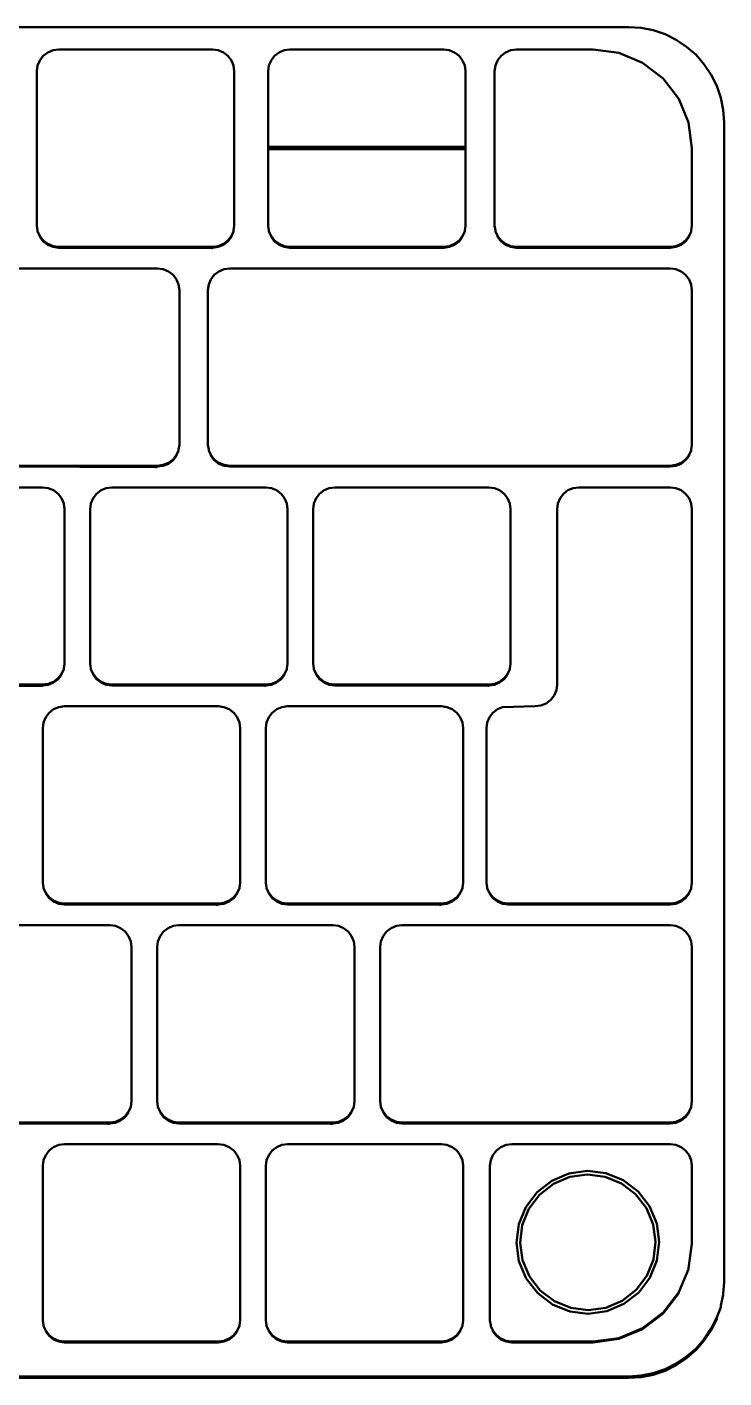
# Model space of a CAD drawing. Header units: millimetres. Extents: x 0 to 460473, y -68369 to 85219.
# Drawn here: x 228627.9 to 228687.6, y -33081 to -32965.4 of the extents above; entities that cross this region are included whole.
import ezdxf

# ---------------------------------------------------------------- set-up
doc = ezdxf.new("R2010")
doc.units = ezdxf.units.MM
doc.header["$LTSCALE"] = 50
doc.layers.add('fur', color=6, linetype='Continuous')

msp = doc.modelspace()

# ---------------------------------------------------------------- linework, layer by layer
at = {"layer": 'fur', "color": 40, "lineweight": 50, "true_color": 0xf8d731}
for p, q in [((228679.43591157, -32965.44589769), (228414.8865523, -32965.44589769)), ((228680.50300501, -32965.51575519), (228679.43591157, -32965.44589769)), ((228681.55184018, -32965.72413241), (228680.50300501, -32965.51575519)), ((228682.56447123, -32966.06746395), (228681.55184018, -32965.72413241)), ((228683.52357175, -32966.53987532), (228682.56447123, -32966.06746395)), ((228684.41273128, -32967.13328342), (228683.52357175, -32966.53987532)), ((228629.01852129, -32968.30279523), (228629.31476474, -32967.91718417)), ((228629.31476474, -32967.91718417), (228629.70083671, -32967.6212944)), ((228629.70083671, -32967.6212944), (228630.15042705, -32967.43529031)), ((228630.15042705, -32967.43529031), (228630.63289691, -32967.37184778)), ((228643.80465612, -32967.37184778), (228630.63289691, -32967.37184778)), ((228644.28712598, -32967.43529031), (228643.80465612, -32967.37184778)), ((228644.73671631, -32967.6212944), (228644.28712598, -32967.43529031)), ((228645.12278829, -32967.91718417), (228644.73671631, -32967.6212944)), ((228645.41903174, -32968.30279523), (228645.12278829, -32967.91718417)), ((228648.81852129, -32968.30279523), (228649.11476474, -32967.91718417)), ((228649.11476474, -32967.91718417), (228649.50083671, -32967.6212944)), ((228649.50083671, -32967.6212944), (228649.95042705, -32967.43529031)), ((228649.95042705, -32967.43529031), (228650.43289691, -32967.37184778)), ((228663.60465612, -32967.37184778), (228650.43289691, -32967.37184778)), ((228664.08712598, -32967.43529031), (228663.60465612, -32967.37184778)), ((228664.53671631, -32967.6212944), (228664.08712598, -32967.43529031)), ((228664.92278829, -32967.91718417), (228664.53671631, -32967.6212944)), ((228665.21903174, -32968.30279523), (228664.92278829, -32967.91718417)), ((228668.21852129, -32968.30279523), (228668.51476474, -32967.91718417)), ((228668.51476474, -32967.91718417), (228668.90083671, -32967.6212944)), ((228668.90083671, -32967.6212944), (228669.35042705, -32967.43529031)), ((228669.35042705, -32967.43529031), (228669.83289691, -32967.37184778)), ((228669.83289691, -32967.37184778), (228676.41877651, -32967.37184778)), ((228676.41877651, -32967.37184778), (228678.60579744, -32967.65943081)), ((228678.60579744, -32967.65943081), (228680.64377651, -32968.50258157)), ((228685.21673604, -32967.83753489), (228684.41273128, -32967.13328342)), ((228685.92182929, -32968.64057978), (228685.21673604, -32967.83753489)), ((228628.76877651, -32969.23374268), (228628.83229487, -32968.75184882)), ((228628.83229487, -32968.75184882), (228629.01852129, -32968.30279523)), ((228645.60525815, -32968.75184882), (228645.41903174, -32968.30279523)), ((228645.66877651, -32969.23374268), (228645.60525815, -32968.75184882)), ((228648.56877651, -32969.23374268), (228648.63229487, -32968.75184882)), ((228648.63229487, -32968.75184882), (228648.81852129, -32968.30279523)), ((228665.40525815, -32968.75184882), (228665.21903174, -32968.30279523)), ((228665.46877651, -32969.23374268), (228665.40525815, -32968.75184882)), ((228667.96877651, -32969.23374268), (228668.03229488, -32968.75184882)), ((228668.03229488, -32968.75184882), (228668.21852129, -32968.30279523)), ((228680.64377651, -32968.50258157), (228682.39382881, -32969.84384074)), ((228686.51594669, -32969.52867777), (228685.92182929, -32968.64057978)), ((228628.76877651, -32969.23374268), (228628.76877651, -32982.46793624)), ((228645.66877651, -32982.46793624), (228645.66877651, -32969.23374268)), ((228648.56877651, -32975.71187903), (228648.56877651, -32969.23374268)), ((228665.46877651, -32969.23374268), (228665.46877651, -32975.71187903)), ((228667.96877651, -32982.46793624), (228667.96877651, -32969.23374268)), ((228682.39382881, -32969.84384074), (228683.73669117, -32971.59180371)), ((228686.98892273, -32970.48663326), (228686.51594669, -32969.52867777)), ((228687.33266465, -32971.49805537), (228686.98892273, -32970.48663326)), ((228683.73669117, -32971.59180371), (228684.58084974, -32973.62734972)), ((228687.54129094, -32972.54563838), (228687.33266465, -32971.49805537)), ((228687.61123193, -32973.62121806), (228687.54129094, -32972.54563838)), ((228684.58084974, -32973.62734972), (228684.86877651, -32975.81175964)), ((228687.61123193, -33072.87057733), (228687.61123193, -32973.62121806)), ((228665.46877651, -32975.71187903), (228648.56877651, -32975.71187903)), ((228648.56877651, -32975.8242335), (228648.56877651, -32975.71187903)), ((228665.46877651, -32975.8242335), (228648.56877651, -32975.8242335)), ((228648.56877651, -32975.8242335), (228648.56877651, -32975.91164026)), ((228665.46877651, -32975.91164026), (228648.56877651, -32975.91164026)), ((228648.56877651, -32982.46793624), (228648.56877651, -32975.91164026)), ((228665.46877651, -32975.71187903), (228665.46877651, -32975.8242335)), ((228665.46877651, -32975.91164026), (228665.46877651, -32975.8242335)), ((228665.46877651, -32982.46793624), (228665.46877651, -32975.91164026)), ((228684.86877651, -32975.81175964), (228684.86877651, -32982.46793624)), ((228628.76877651, -32982.46793624), (228628.83229487, -32982.87167047)), ((228628.83229487, -32982.87167047), (228628.83229487, -32982.9498301)), ((228628.83229487, -32982.9498301), (228629.01852129, -32983.32072406)), ((228645.41903174, -32983.32072406), (228645.60525815, -32982.9498301)), ((228645.60525815, -32982.87167047), (228645.66877651, -32982.46793624)), ((228645.60525815, -32982.9498301), (228645.60525815, -32982.87167047)), ((228648.56877651, -32982.46793624), (228648.63229487, -32982.87167047)), ((228648.63229487, -32982.87167047), (228648.63229487, -32982.9498301)), ((228648.63229487, -32982.9498301), (228648.81852129, -32983.32072406)), ((228665.21903174, -32983.32072406), (228665.40525815, -32982.9498301)), ((228665.40525815, -32982.87167047), (228665.46877651, -32982.46793624)), ((228665.40525815, -32982.9498301), (228665.40525815, -32982.87167047)), ((228668.03229488, -32982.87167047), (228667.96877651, -32982.46793624)), ((228668.03229488, -32982.9498301), (228668.03229488, -32982.87167047)), ((228668.21852129, -32983.32072406), (228668.03229488, -32982.9498301)), ((228684.80525815, -32982.9498301), (228684.61903174, -32983.32072406)), ((228684.86877651, -32982.46793624), (228684.80525815, -32982.87167047)), ((228684.80525815, -32982.87167047), (228684.80525815, -32982.9498301)), ((228629.01852129, -32983.32072406), (228629.31476474, -32983.70633512)), ((228629.01852129, -32983.32072406), (228629.01852129, -32983.39888369)), ((228629.01852129, -32983.39888369), (228629.31476474, -32983.78449475)), ((228629.31476474, -32983.70633512), (228629.70083671, -32984.00222489)), ((228629.31476474, -32983.78449475), (228629.70083671, -32984.08038452)), ((228629.70083671, -32984.00222489), (228630.15042705, -32984.18822898)), ((228629.70083671, -32984.08038452), (228630.15042705, -32984.26638861)), ((228644.28712598, -32984.18822898), (228644.73671631, -32984.00222489)), ((228644.28712598, -32984.26638861), (228644.73671631, -32984.08038452)), ((228644.73671631, -32984.00222489), (228645.12278829, -32983.70633512)), ((228644.73671631, -32984.08038452), (228645.12278829, -32983.78449475)), ((228645.12278829, -32983.70633512), (228645.41903174, -32983.32072406)), ((228645.12278829, -32983.78449475), (228645.41903174, -32983.39888369)), ((228645.41903174, -32983.39888369), (228645.41903174, -32983.32072406)), ((228648.81852129, -32983.32072406), (228649.11476474, -32983.70633512)), ((228648.81852129, -32983.32072406), (228648.81852129, -32983.39888369)), ((228648.81852129, -32983.39888369), (228649.11476474, -32983.78449475)), ((228649.11476474, -32983.70633512), (228649.50083671, -32984.00222489)), ((228649.11476474, -32983.78449475), (228649.50083671, -32984.08038452)), ((228649.50083671, -32984.00222489), (228649.95042705, -32984.18822898)), ((228649.50083671, -32984.08038452), (228649.95042705, -32984.26638861)), ((228664.08712598, -32984.18822898), (228664.53671631, -32984.00222489)), ((228664.08712598, -32984.26638861), (228664.53671631, -32984.08038452)), ((228664.53671631, -32984.00222489), (228664.92278829, -32983.70633512)), ((228664.53671631, -32984.08038452), (228664.92278829, -32983.78449475)), ((228664.92278829, -32983.70633512), (228665.21903174, -32983.32072406)), ((228664.92278829, -32983.78449475), (228665.21903174, -32983.39888369)), ((228665.21903174, -32983.39888369), (228665.21903174, -32983.32072406)), ((228668.51476474, -32983.70633512), (228668.21852129, -32983.32072406)), ((228668.21852129, -32983.39888369), (228668.21852129, -32983.32072406)), ((228668.51476474, -32983.78449475), (228668.21852129, -32983.39888369)), ((228668.90083671, -32984.00222489), (228668.51476474, -32983.70633512)), ((228668.90083671, -32984.08038452), (228668.51476474, -32983.78449475)), ((228669.35042705, -32984.18822898), (228668.90083671, -32984.00222489)), ((228669.35042705, -32984.26638861), (228668.90083671, -32984.08038452)), ((228683.93671631, -32984.00222489), (228683.48712598, -32984.18822898)), ((228683.93671631, -32984.08038452), (228683.48712598, -32984.26638861)), ((228684.32278829, -32983.70633512), (228683.93671631, -32984.00222489)), ((228684.32278829, -32983.78449475), (228683.93671631, -32984.08038452)), ((228684.61903174, -32983.32072406), (228684.32278829, -32983.70633512)), ((228684.61903174, -32983.39888369), (228684.32278829, -32983.78449475)), ((228684.61903174, -32983.32072406), (228684.61903174, -32983.39888369)), ((228630.15042705, -32984.18822898), (228630.63289691, -32984.25167151)), ((228630.15042705, -32984.26638861), (228630.63289691, -32984.32983114)), ((228630.63289691, -32984.25167151), (228643.80465612, -32984.25167151)), ((228630.63289691, -32984.32983114), (228643.71794926, -32984.36402598)), ((228643.71794926, -32984.36402598), (228643.80465612, -32984.32983114)), ((228643.71794926, -32984.36402598), (228643.80294306, -32984.36402598)), ((228643.80465612, -32984.25167151), (228644.28712598, -32984.18822898)), ((228643.80465612, -32984.32983114), (228644.28712598, -32984.26638861)), ((228649.95042705, -32984.18822898), (228650.43289691, -32984.25167151)), ((228649.95042705, -32984.26638861), (228650.43289691, -32984.32983114)), ((228650.43289691, -32984.25167151), (228663.60465612, -32984.25167151)), ((228650.43289691, -32984.32983114), (228663.60465612, -32984.32983114)), ((228663.60465612, -32984.25167151), (228664.08712598, -32984.18822898)), ((228663.60465612, -32984.32983114), (228664.08712598, -32984.26638861)), ((228669.83289691, -32984.25167151), (228669.35042705, -32984.18822898)), ((228669.83289691, -32984.32983114), (228669.35042705, -32984.26638861)), ((228683.00465612, -32984.25167151), (228669.83289691, -32984.25167151)), ((228683.00465612, -32984.32983114), (228669.83289691, -32984.32983114)), ((228683.48712598, -32984.18822898), (228683.00465612, -32984.25167151)), ((228683.48712598, -32984.26638861), (228683.00465612, -32984.32983114)), ((228639.10465612, -32986.1052243), (228625.93289691, -32986.1052243)), ((228639.58712598, -32986.16866683), (228639.10465612, -32986.1052243)), ((228640.03671631, -32986.35467092), (228639.58712598, -32986.16866683)), ((228640.42278829, -32986.65056069), (228640.03671631, -32986.35467092)), ((228643.96140495, -32986.65056069), (228644.34747693, -32986.35467092)), ((228644.34747693, -32986.35467092), (228644.79706727, -32986.16866683)), ((228644.79706727, -32986.16866683), (228645.27953713, -32986.1052243)), ((228683.00465612, -32986.1052243), (228645.27953713, -32986.1052243)), ((228683.48712598, -32986.16866683), (228683.00465612, -32986.1052243)), ((228683.93671631, -32986.35467092), (228683.48712598, -32986.16866683)), ((228684.32278829, -32986.65056069), (228683.93671631, -32986.35467092)), ((228640.71903174, -32987.03617175), (228640.42278829, -32986.65056069)), ((228640.90525815, -32987.48522534), (228640.71903174, -32987.03617175)), ((228640.96877651, -32987.96711919), (228640.90525815, -32987.48522534)), ((228643.41541673, -32987.96711919), (228643.47893509, -32987.48522534)), ((228643.47893509, -32987.48522534), (228643.66516151, -32987.03617175)), ((228643.66516151, -32987.03617175), (228643.96140495, -32986.65056069)), ((228684.61903174, -32987.03617175), (228684.32278829, -32986.65056069)), ((228684.80525815, -32987.48522534), (228684.61903174, -32987.03617175)), ((228684.86877651, -32987.96711919), (228684.80525815, -32987.48522534)), ((228640.96877651, -33001.20131276), (228640.96877651, -32987.96711919)), ((228643.41541673, -33001.20131276), (228643.41541673, -32987.96711919)), ((228684.86877651, -33001.20131276), (228684.86877651, -32987.96711919)), ((228640.90525815, -33001.60504699), (228640.96877651, -33001.20131276)), ((228643.41541673, -33001.20131276), (228643.47893509, -33001.60504699)), ((228684.80525815, -33001.60504699), (228684.86877651, -33001.20131276)), ((228640.03671631, -33002.73560141), (228640.42278829, -33002.43971163)), ((228640.03671631, -33002.81376104), (228640.42278829, -33002.51787127)), ((228640.42278829, -33002.43971163), (228640.71903174, -33002.05410058)), ((228640.42278829, -33002.51787127), (228640.71903174, -33002.13226021)), ((228640.71903174, -33002.05410058), (228640.90525815, -33001.68320662)), ((228640.71903174, -33002.13226021), (228640.71903174, -33002.05410058)), ((228640.90525815, -33001.68320662), (228640.90525815, -33001.60504699)), ((228643.47893509, -33001.60504699), (228643.47893509, -33001.68320662)), ((228643.47893509, -33001.68320662), (228643.66516151, -33002.05410058)), ((228643.66516151, -33002.05410058), (228643.96140495, -33002.43971163)), ((228643.66516151, -33002.05410058), (228643.66516151, -33002.13226021)), ((228643.66516151, -33002.13226021), (228643.96140495, -33002.51787127)), ((228643.96140495, -33002.43971163), (228644.34747693, -33002.73560141)), ((228643.96140495, -33002.51787127), (228644.34747693, -33002.81376104)), ((228683.93671631, -33002.73560141), (228684.32278829, -33002.43971163)), ((228683.93671631, -33002.81376104), (228684.32278829, -33002.51787127)), ((228684.32278829, -33002.43971163), (228684.61903174, -33002.05410058)), ((228684.32278829, -33002.51787127), (228684.61903174, -33002.13226021)), ((228684.61903174, -33002.05410058), (228684.80525815, -33001.68320662)), ((228684.61903174, -33002.13226021), (228684.61903174, -33002.05410058)), ((228684.80525815, -33001.68320662), (228684.80525815, -33001.60504699)), ((228625.93289691, -33002.98504802), (228639.10465612, -33002.98504802)), ((228625.93289691, -33003.06320765), (228638.92307614, -33003.09740249)), ((228638.92307614, -33003.09740249), (228639.03244192, -33003.09740249)), ((228639.03244192, -33003.09740249), (228639.10465612, -33003.06320765)), ((228639.10465612, -33002.98504802), (228639.58712598, -33002.92160549)), ((228639.10465612, -33003.06320765), (228639.58712598, -33002.99976512)), ((228639.58712598, -33002.92160549), (228640.03671631, -33002.73560141)), ((228639.58712598, -33002.99976512), (228640.03671631, -33002.81376104)), ((228644.34747693, -33002.73560141), (228644.79706727, -33002.92160549)), ((228644.34747693, -33002.81376104), (228644.79706727, -33002.99976512)), ((228644.79706727, -33002.92160549), (228645.27953713, -33002.98504802)), ((228644.79706727, -33002.99976512), (228645.27953713, -33003.06320765)), ((228645.27953713, -33002.98504802), (228683.00465612, -33002.98504802)), ((228645.27953713, -33003.06320765), (228683.00465612, -33003.06320765)), ((228683.00465612, -33002.98504802), (228683.48712598, -33002.92160549)), ((228683.00465612, -33003.06320765), (228683.48712598, -33002.99976512)), ((228683.48712598, -33002.92160549), (228683.93671631, -33002.73560141)), ((228683.48712598, -33002.99976512), (228683.93671631, -33002.81376104)), ((228629.26199925, -33004.83860082), (228616.09024005, -33004.83860082)), ((228629.74446911, -33004.90204335), (228629.26199925, -33004.83860082)), ((228630.19405945, -33005.08804743), (228629.74446911, -33004.90204335)), ((228634.25817985, -33005.08804743), (228634.70777019, -33004.90204335)), ((228634.70777019, -33004.90204335), (228635.19024005, -33004.83860082)), ((228648.36199925, -33004.83860082), (228635.19024005, -33004.83860082)), ((228648.84446911, -33004.90204335), (228648.36199925, -33004.83860082)), ((228649.29405945, -33005.08804743), (228648.84446911, -33004.90204335)), ((228653.35817985, -33005.08804743), (228653.80777019, -33004.90204335)), ((228653.80777019, -33004.90204335), (228654.29024005, -33004.83860082)), ((228667.46199925, -33004.83860082), (228654.29024005, -33004.83860082)), ((228667.94446911, -33004.90204335), (228667.46199925, -33004.83860082)), ((228668.39405945, -33005.08804743), (228667.94446911, -33004.90204335)), ((228674.69878339, -33004.90204335), (228674.24919305, -33005.08804743)), ((228675.18125325, -33004.83860082), (228674.69878339, -33004.90204335)), ((228683.00465612, -33004.83860082), (228675.18125325, -33004.83860082)), ((228683.00465612, -33004.83860082), (228683.48712598, -33004.90204335)), ((228683.48712598, -33004.90204335), (228683.93671631, -33005.08804743)), ((228630.58013143, -33005.38393721), (228630.19405945, -33005.08804743)), ((228630.87637487, -33005.76954826), (228630.58013143, -33005.38393721)), ((228631.06260129, -33006.21860185), (228630.87637487, -33005.76954826)), ((228633.38963801, -33006.21860185), (228633.57586443, -33005.76954826)), ((228633.57586443, -33005.76954826), (228633.87210787, -33005.38393721)), ((228633.87210787, -33005.38393721), (228634.25817985, -33005.08804743)), ((228649.68013143, -33005.38393721), (228649.29405945, -33005.08804743)), ((228649.97637487, -33005.76954826), (228649.68013143, -33005.38393721)), ((228650.16260129, -33006.21860185), (228649.97637487, -33005.76954826)), ((228652.48963801, -33006.21860185), (228652.67586443, -33005.76954826)), ((228652.67586443, -33005.76954826), (228652.97210787, -33005.38393721)), ((228652.97210787, -33005.38393721), (228653.35817985, -33005.08804743)), ((228668.78013143, -33005.38393721), (228668.39405945, -33005.08804743)), ((228669.07637487, -33005.76954826), (228668.78013143, -33005.38393721)), ((228669.26260129, -33006.21860185), (228669.07637487, -33005.76954826)), ((228673.56687763, -33005.76954826), (228673.38065122, -33006.21860185)), ((228673.86312108, -33005.38393721), (228673.56687763, -33005.76954826)), ((228674.24919305, -33005.08804743), (228673.86312108, -33005.38393721)), ((228683.93671631, -33005.08804743), (228684.32278829, -33005.38393721)), ((228684.32278829, -33005.38393721), (228684.61903174, -33005.76954826)), ((228684.61903174, -33005.76954826), (228684.80525815, -33006.21860185)), ((228631.12611965, -33006.70049571), (228631.06260129, -33006.21860185)), ((228631.12611965, -33019.93468928), (228631.12611965, -33006.70049571)), ((228633.32611965, -33006.70049571), (228633.38963801, -33006.21860185)), ((228633.32611965, -33006.70049571), (228633.32611965, -33019.93468928)), ((228650.22611965, -33006.70049571), (228650.16260129, -33006.21860185)), ((228650.22611965, -33006.70049571), (228650.22611965, -33019.93468928)), ((228652.42611965, -33006.70049571), (228652.48963801, -33006.21860185)), ((228652.42611965, -33019.93468928), (228652.42611965, -33006.70049571)), ((228669.32611965, -33006.70049571), (228669.26260129, -33006.21860185)), ((228669.32611965, -33019.93468928), (228669.32611965, -33006.70049571)), ((228673.38065122, -33006.21860185), (228673.31713285, -33006.70049571)), ((228673.31713285, -33021.71008244), (228673.31713285, -33006.70049571)), ((228684.80525815, -33006.21860185), (228684.86877651, -33006.70049571)), ((228684.86877651, -33006.70049571), (228684.86877651, -33038.66806579)), ((228631.06260129, -33020.3384235), (228631.12611965, -33019.93468928)), ((228633.32611965, -33019.93468928), (228633.38963801, -33020.3384235)), ((228650.16260129, -33020.3384235), (228650.22611965, -33019.93468928)), ((228652.42611965, -33019.93468928), (228652.48963801, -33020.3384235)), ((228669.26260129, -33020.3384235), (228669.32611965, -33019.93468928)), ((228630.58013143, -33021.17308815), (228630.87637487, -33020.78747709)), ((228630.58013143, -33021.25124778), (228630.87637487, -33020.86563672)), ((228630.87637487, -33020.78747709), (228631.06260129, -33020.41658314)), ((228630.87637487, -33020.86563672), (228630.87637487, -33020.78747709)), ((228631.06260129, -33020.41658314), (228631.06260129, -33020.3384235)), ((228633.38963801, -33020.3384235), (228633.38963801, -33020.41658314)), ((228633.38963801, -33020.41658314), (228633.57586443, -33020.78747709)), ((228633.57586443, -33020.78747709), (228633.87210787, -33021.17308815)), ((228633.57586443, -33020.78747709), (228633.57586443, -33020.86563672)), ((228633.57586443, -33020.86563672), (228633.87210787, -33021.25124778)), ((228649.68013143, -33021.17308815), (228649.97637487, -33020.78747709)), ((228649.68013143, -33021.25124778), (228649.97637487, -33020.86563672)), ((228649.97637487, -33020.78747709), (228650.16260129, -33020.41658314)), ((228649.97637487, -33020.86563672), (228649.97637487, -33020.78747709)), ((228650.16260129, -33020.41658314), (228650.16260129, -33020.3384235)), ((228652.48963801, -33020.3384235), (228652.48963801, -33020.41658314)), ((228652.48963801, -33020.41658314), (228652.67586443, -33020.78747709)), ((228652.67586443, -33020.78747709), (228652.97210787, -33021.17308815)), ((228652.67586443, -33020.78747709), (228652.67586443, -33020.86563672)), ((228652.67586443, -33020.86563672), (228652.97210787, -33021.25124778)), ((228668.78013143, -33021.17308815), (228669.07637487, -33020.78747709)), ((228668.78013143, -33021.25124778), (228669.07637487, -33020.86563672)), ((228669.07637487, -33020.78747709), (228669.26260129, -33020.41658314)), ((228669.07637487, -33020.86563672), (228669.07637487, -33020.78747709)), ((228669.26260129, -33020.41658314), (228669.26260129, -33020.3384235)), ((228616.09024005, -33021.71842454), (228629.26199925, -33021.71842454)), ((228616.09024005, -33021.79658417), (228629.1871483, -33021.83077901)), ((228629.1871483, -33021.83077901), (228629.26199925, -33021.79658417)), ((228629.1871483, -33021.83077901), (228629.25755407, -33021.83077901)), ((228629.26199925, -33021.71842454), (228629.74446911, -33021.65498201)), ((228629.26199925, -33021.79658417), (228629.74446911, -33021.73314164)), ((228629.74446911, -33021.65498201), (228630.19405945, -33021.46897792)), ((228629.74446911, -33021.73314164), (228630.19405945, -33021.54713755)), ((228630.19405945, -33021.46897792), (228630.58013143, -33021.17308815)), ((228630.19405945, -33021.54713755), (228630.58013143, -33021.25124778)), ((228633.87210787, -33021.17308815), (228634.25817985, -33021.46897792)), ((228633.87210787, -33021.25124778), (228634.25817985, -33021.54713755)), ((228634.25817985, -33021.46897792), (228634.70777019, -33021.65498201)), ((228634.25817985, -33021.54713755), (228634.70777019, -33021.73314164)), ((228634.70777019, -33021.65498201), (228635.19024005, -33021.71842454)), ((228634.70777019, -33021.73314164), (228635.19024005, -33021.79658417)), ((228635.19024005, -33021.71842454), (228648.36199925, -33021.71842454)), ((228635.19024005, -33021.79658417), (228648.2871483, -33021.83077901)), ((228648.2871483, -33021.83077901), (228648.32295331, -33021.83077901)), ((228648.32295331, -33021.83077901), (228648.36199925, -33021.79658417)), ((228648.36199925, -33021.71842454), (228648.84446911, -33021.65498201)), ((228648.36199925, -33021.79658417), (228648.84446911, -33021.73314164)), ((228648.84446911, -33021.65498201), (228649.29405945, -33021.46897792)), ((228648.84446911, -33021.73314164), (228649.29405945, -33021.54713755)), ((228649.29405945, -33021.46897792), (228649.68013143, -33021.17308815)), ((228649.29405945, -33021.54713755), (228649.68013143, -33021.25124778)), ((228652.97210787, -33021.17308815), (228653.35817985, -33021.46897792)), ((228652.97210787, -33021.25124778), (228653.35817985, -33021.54713755)), ((228653.35817985, -33021.46897792), (228653.80777019, -33021.65498201)), ((228653.35817985, -33021.54713755), (228653.80777019, -33021.73314164)), ((228653.80777019, -33021.65498201), (228654.29024005, -33021.71842454)), ((228653.80777019, -33021.73314164), (228654.29024005, -33021.79658417)), ((228654.29024005, -33021.71842454), (228667.46199925, -33021.71842454)), ((228654.29024005, -33021.79658417), (228667.3871483, -33021.83077901)), ((228667.3871483, -33021.83077901), (228667.46199925, -33021.79658417)), ((228667.3871483, -33021.83077901), (228667.46062763, -33021.83077901)), ((228667.46199925, -33021.71842454), (228667.94446911, -33021.65498201)), ((228667.46199925, -33021.79658417), (228667.94446911, -33021.73314164)), ((228667.94446911, -33021.65498201), (228668.39405945, -33021.46897792)), ((228667.94446911, -33021.73314164), (228668.39405945, -33021.54713755)), ((228668.39405945, -33021.46897792), (228668.78013143, -33021.17308815)), ((228668.39405945, -33021.54713755), (228668.78013143, -33021.25124778)), ((228673.06738808, -33022.64102989), (228673.25361449, -33022.1919763)), ((228673.25361449, -33022.1919763), (228673.31713285, -33021.71008244)), ((228671.93548232, -33023.5085348), (228672.38507265, -33023.32253072)), ((228672.38507265, -33023.32253072), (228672.77114463, -33023.02664095)), ((228672.77114463, -33023.02664095), (228673.06738808, -33022.64102989)), ((228629.33229487, -33024.95197837), (228629.51852129, -33024.50292478)), ((228629.51852129, -33024.50292478), (228629.81476474, -33024.11731372)), ((228629.81476474, -33024.11731372), (228630.20083671, -33023.82142395)), ((228630.20083671, -33023.82142395), (228630.65042705, -33023.63541986)), ((228630.65042705, -33023.63541986), (228631.13289691, -33023.57197733)), ((228644.30465612, -33023.57197733), (228631.13289691, -33023.57197733)), ((228644.78712598, -33023.63541986), (228644.30465612, -33023.57197733)), ((228645.23671631, -33023.82142395), (228644.78712598, -33023.63541986)), ((228645.62278829, -33024.11731372), (228645.23671631, -33023.82142395)), ((228645.91903174, -33024.50292478), (228645.62278829, -33024.11731372)), ((228646.10525815, -33024.95197837), (228645.91903174, -33024.50292478)), ((228648.43229487, -33024.95197837), (228648.61852129, -33024.50292478)), ((228648.61852129, -33024.50292478), (228648.91476474, -33024.11731372)), ((228648.91476474, -33024.11731372), (228649.30083671, -33023.82142395)), ((228649.30083671, -33023.82142395), (228649.75042705, -33023.63541986)), ((228649.75042705, -33023.63541986), (228650.23289691, -33023.57197733)), ((228663.40465612, -33023.57197733), (228650.23289691, -33023.57197733)), ((228663.88712598, -33023.63541986), (228663.40465612, -33023.57197733)), ((228664.33671631, -33023.82142395), (228663.88712598, -33023.63541986)), ((228664.72278829, -33024.11731372), (228664.33671631, -33023.82142395)), ((228665.01903174, -33024.50292478), (228664.72278829, -33024.11731372)), ((228665.20525815, -33024.95197837), (228665.01903174, -33024.50292478)), ((228667.33229487, -33024.95197837), (228667.51852129, -33024.50292478)), ((228667.51852129, -33024.50292478), (228667.81476474, -33024.11731372)), ((228667.81476474, -33024.11731372), (228668.20083671, -33023.82142395)), ((228668.20083671, -33023.82142395), (228668.65042705, -33023.63541986)), ((228668.65042705, -33023.63541986), (228671.45301246, -33023.57197733)), ((228671.45301246, -33023.57197733), (228671.93548232, -33023.5085348)), ((228629.26877651, -33025.43387223), (228629.33229487, -33024.95197837)), ((228629.26877651, -33025.43387223), (228629.26877651, -33038.66806579)), ((228646.16877651, -33025.43387223), (228646.10525815, -33024.95197837)), ((228646.16877651, -33025.43387223), (228646.16877651, -33038.66806579)), ((228648.36877651, -33025.43387223), (228648.43229487, -33024.95197837)), ((228648.36877651, -33038.66806579), (228648.36877651, -33025.43387223)), ((228665.26877651, -33025.43387223), (228665.20525815, -33024.95197837)), ((228665.26877651, -33038.66806579), (228665.26877651, -33025.43387223)), ((228667.26877651, -33025.43387223), (228667.33229487, -33024.95197837)), ((228667.26877651, -33025.43387223), (228667.26877651, -33038.66806579)), ((228629.26877651, -33038.66806579), (228629.33229487, -33039.07180002)), ((228629.33229487, -33039.07180002), (228629.33229487, -33039.14995965)), ((228629.33229487, -33039.14995965), (228629.51852129, -33039.52085361)), ((228629.51852129, -33039.52085361), (228629.81476474, -33039.90646467)), ((228629.51852129, -33039.52085361), (228629.51852129, -33039.59901324)), ((228629.51852129, -33039.59901324), (228629.81476474, -33039.9846243)), ((228645.62278829, -33039.90646467), (228645.91903174, -33039.52085361)), ((228645.62278829, -33039.9846243), (228645.91903174, -33039.59901324)), ((228645.91903174, -33039.52085361), (228646.10525815, -33039.14995965)), ((228645.91903174, -33039.59901324), (228645.91903174, -33039.52085361)), ((228646.10525815, -33039.07180002), (228646.16877651, -33038.66806579)), ((228646.10525815, -33039.14995965), (228646.10525815, -33039.07180002)), ((228648.36877651, -33038.66806579), (228648.43229487, -33039.07180002)), ((228648.43229487, -33039.07180002), (228648.43229487, -33039.14995965)), ((228648.43229487, -33039.14995965), (228648.61852129, -33039.52085361)), ((228648.61852129, -33039.52085361), (228648.91476474, -33039.90646467)), ((228648.61852129, -33039.52085361), (228648.61852129, -33039.59901324)), ((228648.61852129, -33039.59901324), (228648.91476474, -33039.9846243)), ((228664.72278829, -33039.90646467), (228665.01903174, -33039.52085361)), ((228664.72278829, -33039.9846243), (228665.01903174, -33039.59901324)), ((228665.01903174, -33039.52085361), (228665.20525815, -33039.14995965)), ((228665.01903174, -33039.59901324), (228665.01903174, -33039.52085361)), ((228665.20525815, -33039.07180002), (228665.26877651, -33038.66806579)), ((228665.20525815, -33039.14995965), (228665.20525815, -33039.07180002)), ((228667.26877651, -33038.66806579), (228667.33229487, -33039.07180002)), ((228667.33229487, -33039.07180002), (228667.33229487, -33039.14995965)), ((228667.33229487, -33039.14995965), (228667.51852129, -33039.52085361)), ((228667.51852129, -33039.52085361), (228667.81476474, -33039.90646467)), ((228667.51852129, -33039.52085361), (228667.51852129, -33039.59901324)), ((228667.51852129, -33039.59901324), (228667.81476474, -33039.9846243)), ((228684.32278829, -33039.90646467), (228684.61903174, -33039.52085361)), ((228684.32278829, -33039.9846243), (228684.61903174, -33039.59901324)), ((228684.61903174, -33039.52085361), (228684.80525815, -33039.14995965)), ((228684.61903174, -33039.59901324), (228684.61903174, -33039.52085361)), ((228684.80525815, -33039.07180002), (228684.86877651, -33038.66806579)), ((228684.80525815, -33039.14995965), (228684.80525815, -33039.07180002)), ((228629.81476474, -33039.90646467), (228630.20083671, -33040.20235444)), ((228629.81476474, -33039.9846243), (228630.20083671, -33040.28051407)), ((228630.20083671, -33040.20235444), (228630.65042705, -33040.38835853)), ((228630.20083671, -33040.28051407), (228630.65042705, -33040.46651816)), ((228630.65042705, -33040.38835853), (228631.13289691, -33040.45180106)), ((228630.65042705, -33040.46651816), (228631.13289691, -33040.52996069)), ((228631.13289691, -33040.45180106), (228644.30465612, -33040.45180106)), ((228631.13289691, -33040.52996069), (228644.13308722, -33040.56415553)), ((228644.13308722, -33040.56415553), (228644.242453, -33040.56415553)), ((228644.242453, -33040.56415553), (228644.30465612, -33040.52996069)), ((228644.30465612, -33040.45180106), (228644.78712598, -33040.38835853)), ((228644.30465612, -33040.52996069), (228644.78712598, -33040.46651816)), ((228644.78712598, -33040.38835853), (228645.23671631, -33040.20235444)), ((228644.78712598, -33040.46651816), (228645.23671631, -33040.28051407)), ((228645.23671631, -33040.20235444), (228645.62278829, -33039.90646467)), ((228645.23671631, -33040.28051407), (228645.62278829, -33039.9846243)), ((228648.91476474, -33039.90646467), (228649.30083671, -33040.20235444)), ((228648.91476474, -33039.9846243), (228649.30083671, -33040.28051407)), ((228649.30083671, -33040.20235444), (228649.75042705, -33040.38835853)), ((228649.30083671, -33040.28051407), (228649.75042705, -33040.46651816)), ((228649.75042705, -33040.38835853), (228650.23289691, -33040.45180106)), ((228649.75042705, -33040.46651816), (228650.23289691, -33040.52996069)), ((228650.23289691, -33040.45180106), (228663.40465612, -33040.45180106)), ((228650.23289691, -33040.52996069), (228663.23308722, -33040.56415553)), ((228663.23308722, -33040.56415553), (228663.342453, -33040.56415553)), ((228663.342453, -33040.56415553), (228663.40465612, -33040.52996069)), ((228663.40465612, -33040.45180106), (228663.88712598, -33040.38835853)), ((228663.40465612, -33040.52996069), (228663.88712598, -33040.46651816)), ((228663.88712598, -33040.38835853), (228664.33671631, -33040.20235444)), ((228663.88712598, -33040.46651816), (228664.33671631, -33040.28051407)), ((228664.33671631, -33040.20235444), (228664.72278829, -33039.90646467)), ((228664.33671631, -33040.28051407), (228664.72278829, -33039.9846243)), ((228667.81476474, -33039.90646467), (228668.20083671, -33040.20235444)), ((228667.81476474, -33039.9846243), (228668.20083671, -33040.28051407)), ((228668.20083671, -33040.20235444), (228668.65042705, -33040.38835853)), ((228668.20083671, -33040.28051407), (228668.65042705, -33040.46651816)), ((228668.65042705, -33040.38835853), (228669.13289691, -33040.45180106)), ((228668.65042705, -33040.46651816), (228669.13289691, -33040.52996069)), ((228669.13289691, -33040.45180106), (228683.00465612, -33040.45180106)), ((228669.13289691, -33040.52996069), (228683.00465612, -33040.52996069)), ((228683.00465612, -33040.45180106), (228683.48712598, -33040.38835853)), ((228683.00465612, -33040.52996069), (228683.48712598, -33040.46651816)), ((228683.48712598, -33040.38835853), (228683.93671631, -33040.20235444)), ((228683.48712598, -33040.46651816), (228683.93671631, -33040.28051407)), ((228683.93671631, -33040.20235444), (228684.32278829, -33039.90646467)), ((228683.93671631, -33040.28051407), (228684.32278829, -33039.9846243)), ((228635.00465612, -33042.30535385), (228621.83289691, -33042.30535385)), ((228635.48712598, -33042.36879638), (228635.00465612, -33042.30535385)), ((228635.93671631, -33042.55480047), (228635.48712598, -33042.36879638)), ((228636.32278829, -33042.85069024), (228635.93671631, -33042.55480047)), ((228636.61903174, -33043.2363013), (228636.32278829, -33042.85069024)), ((228639.31852129, -33043.2363013), (228639.61476474, -33042.85069024)), ((228639.61476474, -33042.85069024), (228640.00083671, -33042.55480047)), ((228640.00083671, -33042.55480047), (228640.45042705, -33042.36879638)), ((228640.45042705, -33042.36879638), (228640.93289691, -33042.30535385)), ((228654.10465612, -33042.30535385), (228640.93289691, -33042.30535385)), ((228654.58712598, -33042.36879638), (228654.10465612, -33042.30535385)), ((228655.03671631, -33042.55480047), (228654.58712598, -33042.36879638)), ((228655.42278829, -33042.85069024), (228655.03671631, -33042.55480047)), ((228655.71903174, -33043.2363013), (228655.42278829, -33042.85069024)), ((228658.41852129, -33043.2363013), (228658.71476474, -33042.85069024)), ((228658.71476474, -33042.85069024), (228659.10083671, -33042.55480047)), ((228659.10083671, -33042.55480047), (228659.55042705, -33042.36879638)), ((228659.55042705, -33042.36879638), (228660.03289691, -33042.30535385)), ((228683.00465612, -33042.30535385), (228660.03289691, -33042.30535385)), ((228683.48712598, -33042.36879638), (228683.00465612, -33042.30535385)), ((228683.93671631, -33042.55480047), (228683.48712598, -33042.36879638)), ((228684.32278829, -33042.85069024), (228683.93671631, -33042.55480047)), ((228684.61903174, -33043.2363013), (228684.32278829, -33042.85069024)), ((228636.80525815, -33043.68535489), (228636.61903174, -33043.2363013)), ((228636.86877651, -33044.16724874), (228636.80525815, -33043.68535489)), ((228636.86877651, -33057.40144231), (228636.86877651, -33044.16724874)), ((228639.06877651, -33044.16724874), (228639.13229487, -33043.68535489)), ((228639.06877651, -33057.40144231), (228639.06877651, -33044.16724874)), ((228639.13229487, -33043.68535489), (228639.31852129, -33043.2363013)), ((228655.90525815, -33043.68535489), (228655.71903174, -33043.2363013)), ((228655.96877651, -33044.16724874), (228655.90525815, -33043.68535489)), ((228655.96877651, -33057.40144231), (228655.96877651, -33044.16724874)), ((228658.16877651, -33044.16724874), (228658.23229487, -33043.68535489)), ((228658.16877651, -33057.40144231), (228658.16877651, -33044.16724874)), ((228658.23229487, -33043.68535489), (228658.41852129, -33043.2363013)), ((228684.80525815, -33043.68535489), (228684.61903174, -33043.2363013)), ((228684.86877651, -33044.16724874), (228684.80525815, -33043.68535489)), ((228684.86877651, -33057.40144231), (228684.86877651, -33044.16724874)), ((228636.61903174, -33058.25423013), (228636.80525815, -33057.88333617)), ((228636.80525815, -33057.80517654), (228636.86877651, -33057.40144231)), ((228636.80525815, -33057.88333617), (228636.80525815, -33057.80517654)), ((228639.06877651, -33057.40144231), (228639.13229487, -33057.80517654)), ((228639.13229487, -33057.80517654), (228639.13229487, -33057.88333617)), ((228639.13229487, -33057.88333617), (228639.31852129, -33058.25423013)), ((228655.71903174, -33058.25423013), (228655.90525815, -33057.88333617)), ((228655.90525815, -33057.80517654), (228655.96877651, -33057.40144231)), ((228655.90525815, -33057.88333617), (228655.90525815, -33057.80517654)), ((228658.16877651, -33057.40144231), (228658.23229487, -33057.80517654)), ((228658.23229487, -33057.80517654), (228658.23229487, -33057.88333617)), ((228658.23229487, -33057.88333617), (228658.41852129, -33058.25423013)), ((228684.61903174, -33058.25423013), (228684.80525815, -33057.88333617)), ((228684.80525815, -33057.80517654), (228684.86877651, -33057.40144231)), ((228684.80525815, -33057.88333617), (228684.80525815, -33057.80517654)), ((228621.83289691, -33059.18517757), (228635.00465612, -33059.18517757)), ((228621.83289691, -33059.2633372), (228634.82386309, -33059.29753204)), ((228634.93322886, -33059.29753204), (228635.00465612, -33059.2633372)), ((228635.00465612, -33059.18517757), (228635.48712598, -33059.12173504)), ((228635.00465612, -33059.2633372), (228635.48712598, -33059.19989467)), ((228635.48712598, -33059.12173504), (228635.93671631, -33058.93573096)), ((228635.48712598, -33059.19989467), (228635.93671631, -33059.01389059)), ((228635.93671631, -33058.93573096), (228636.32278829, -33058.63984118)), ((228635.93671631, -33059.01389059), (228636.32278829, -33058.71800082)), ((228636.32278829, -33058.63984118), (228636.61903174, -33058.25423013)), ((228636.32278829, -33058.71800082), (228636.61903174, -33058.33238976)), ((228636.61903174, -33058.33238976), (228636.61903174, -33058.25423013)), ((228639.31852129, -33058.25423013), (228639.61476474, -33058.63984118)), ((228639.31852129, -33058.25423013), (228639.31852129, -33058.33238976)), ((228639.31852129, -33058.33238976), (228639.61476474, -33058.71800082)), ((228639.61476474, -33058.63984118), (228640.00083671, -33058.93573096)), ((228639.61476474, -33058.71800082), (228640.00083671, -33059.01389059)), ((228640.00083671, -33058.93573096), (228640.45042705, -33059.12173504)), ((228640.00083671, -33059.01389059), (228640.45042705, -33059.19989467)), ((228640.45042705, -33059.12173504), (228640.93289691, -33059.18517757)), ((228640.45042705, -33059.19989467), (228640.93289691, -33059.2633372)), ((228640.93289691, -33059.18517757), (228654.10465612, -33059.18517757)), ((228640.93289691, -33059.2633372), (228653.92386309, -33059.29753204)), ((228654.03322886, -33059.29753204), (228654.10465612, -33059.2633372)), ((228654.10465612, -33059.18517757), (228654.58712598, -33059.12173504)), ((228654.10465612, -33059.2633372), (228654.58712598, -33059.19989467)), ((228654.58712598, -33059.12173504), (228655.03671631, -33058.93573096)), ((228654.58712598, -33059.19989467), (228655.03671631, -33059.01389059)), ((228655.03671631, -33058.93573096), (228655.42278829, -33058.63984118)), ((228655.03671631, -33059.01389059), (228655.42278829, -33058.71800082)), ((228655.42278829, -33058.63984118), (228655.71903174, -33058.25423013)), ((228655.42278829, -33058.71800082), (228655.71903174, -33058.33238976)), ((228655.71903174, -33058.33238976), (228655.71903174, -33058.25423013)), ((228658.41852129, -33058.25423013), (228658.71476474, -33058.63984118)), ((228658.41852129, -33058.25423013), (228658.41852129, -33058.33238976)), ((228658.41852129, -33058.33238976), (228658.71476474, -33058.71800082)), ((228658.71476474, -33058.63984118), (228659.10083671, -33058.93573096)), ((228658.71476474, -33058.71800082), (228659.10083671, -33059.01389059)), ((228659.10083671, -33058.93573096), (228659.55042705, -33059.12173504)), ((228659.10083671, -33059.01389059), (228659.55042705, -33059.19989467)), ((228659.55042705, -33059.12173504), (228660.03289691, -33059.18517757)), ((228659.55042705, -33059.19989467), (228660.03289691, -33059.2633372)), ((228660.03289691, -33059.18517757), (228683.00465612, -33059.18517757)), ((228660.03289691, -33059.2633372), (228683.00465612, -33059.2633372)), ((228683.00465612, -33059.18517757), (228683.48712598, -33059.12173504)), ((228683.00465612, -33059.2633372), (228683.48712598, -33059.19989467)), ((228683.48712598, -33059.12173504), (228683.93671631, -33058.93573096)), ((228683.48712598, -33059.19989467), (228683.93671631, -33059.01389059)), ((228683.93671631, -33058.93573096), (228684.32278829, -33058.63984118)), ((228683.93671631, -33059.01389059), (228684.32278829, -33058.71800082)), ((228684.32278829, -33058.63984118), (228684.61903174, -33058.25423013)), ((228684.32278829, -33058.71800082), (228684.61903174, -33058.33238976)), ((228684.61903174, -33058.33238976), (228684.61903174, -33058.25423013)), ((228634.82386309, -33059.29753204), (228634.93322886, -33059.29753204)), ((228653.92386309, -33059.29753204), (228654.03322886, -33059.29753204)), ((228629.51852129, -33061.96967781), (228629.81476474, -33061.58406676)), ((228629.81476474, -33061.58406676), (228630.20083671, -33061.28817698)), ((228630.20083671, -33061.28817698), (228630.65042705, -33061.1021729)), ((228630.65042705, -33061.1021729), (228631.13289691, -33061.03873037)), ((228644.30465612, -33061.03873037), (228631.13289691, -33061.03873037)), ((228644.78712598, -33061.1021729), (228644.30465612, -33061.03873037)), ((228645.23671631, -33061.28817698), (228644.78712598, -33061.1021729)), ((228645.62278829, -33061.58406676), (228645.23671631, -33061.28817698)), ((228645.91903174, -33061.96967781), (228645.62278829, -33061.58406676)), ((228648.61852129, -33061.96967781), (228648.91476474, -33061.58406676)), ((228648.91476474, -33061.58406676), (228649.30083671, -33061.28817698)), ((228649.30083671, -33061.28817698), (228649.75042705, -33061.1021729)), ((228649.75042705, -33061.1021729), (228650.23289691, -33061.03873037)), ((228663.40465612, -33061.03873037), (228650.23289691, -33061.03873037)), ((228663.88712598, -33061.1021729), (228663.40465612, -33061.03873037)), ((228664.33671631, -33061.28817698), (228663.88712598, -33061.1021729)), ((228664.72278829, -33061.58406676), (228664.33671631, -33061.28817698)), ((228665.01903174, -33061.96967781), (228664.72278829, -33061.58406676)), ((228667.81852129, -33061.96967781), (228668.11476474, -33061.58406676)), ((228668.11476474, -33061.58406676), (228668.50083671, -33061.28817698)), ((228668.50083671, -33061.28817698), (228668.95042705, -33061.1021729)), ((228668.95042705, -33061.1021729), (228669.43289691, -33061.03873037)), ((228669.43289691, -33061.03873037), (228683.00465612, -33061.03873037)), ((228683.48712598, -33061.1021729), (228683.00465612, -33061.03873037)), ((228683.93671631, -33061.28817698), (228683.48712598, -33061.1021729)), ((228684.32278829, -33061.58406676), (228683.93671631, -33061.28817698)), ((228684.61903174, -33061.96967781), (228684.32278829, -33061.58406676)), ((228629.26877651, -33062.90062526), (228629.33229487, -33062.4187314)), ((228629.33229487, -33062.4187314), (228629.51852129, -33061.96967781)), ((228646.10525815, -33062.4187314), (228645.91903174, -33061.96967781)), ((228646.16877651, -33062.90062526), (228646.10525815, -33062.4187314)), ((228648.36877651, -33062.90062526), (228648.43229487, -33062.4187314)), ((228648.43229487, -33062.4187314), (228648.61852129, -33061.96967781)), ((228665.20525815, -33062.4187314), (228665.01903174, -33061.96967781)), ((228665.26877651, -33062.90062526), (228665.20525815, -33062.4187314)), ((228667.56877651, -33062.90062526), (228667.63229487, -33062.4187314)), ((228667.63229487, -33062.4187314), (228667.81852129, -33061.96967781)), ((228684.80525815, -33062.4187314), (228684.61903174, -33061.96967781)), ((228684.86877651, -33062.90062526), (228684.80525815, -33062.4187314)), ((228629.26877651, -33076.13481883), (228629.26877651, -33062.90062526)), ((228646.16877651, -33076.13481883), (228646.16877651, -33062.90062526)), ((228648.36877651, -33062.90062526), (228648.36877651, -33076.13481883)), ((228665.26877651, -33062.90062526), (228665.26877651, -33076.13481883)), ((228667.56877651, -33076.13481883), (228667.56877651, -33062.90062526)), ((228674.33306362, -33063.54736877), (228672.86136407, -33064.1668638)), ((228674.41564505, -33063.8477917), (228673.01897973, -33064.43570194)), ((228675.91514498, -33063.32943164), (228674.33306362, -33063.54736877)), ((228675.9170644, -33063.64096603), (228674.41564505, -33063.8477917)), ((228677.49979192, -33063.52790447), (228675.91514498, -33063.32943164)), ((228677.42091853, -33063.82931978), (228675.9170644, -33063.64096603)), ((228678.82472227, -33064.40001693), (228677.42091853, -33063.82931978)), ((228678.97901338, -33064.12926167), (228677.49979192, -33063.52790447)), ((228684.86877651, -33062.90062526), (228684.86877651, -33069.55680186)), ((228672.86136407, -33064.1668638), (228671.60034024, -33065.14569918)), ((228673.01897973, -33064.43570194), (228671.82224887, -33065.36463164)), ((228680.03280871, -33065.31416543), (228678.82472227, -33064.40001693)), ((228680.25200286, -33065.09252173), (228678.97901338, -33064.12926167)), ((228671.60034024, -33065.14569918), (228670.6359288, -33066.41716889)), ((228671.82224887, -33065.36463164), (228670.9070077, -33066.57127579)), ((228680.96284876, -33066.50946756), (228680.03280871, -33065.31416543)), ((228681.23200823, -33066.35204008), (228680.25200286, -33065.09252173)), ((228670.6359288, -33066.41716889), (228670.03385281, -33067.89462436)), ((228670.9070077, -33066.57127579), (228670.3356284, -33067.97340358)), ((228681.55146172, -33067.90446546), (228680.96284876, -33066.50946756)), ((228681.85224374, -33067.82198261), (228681.23200823, -33066.35204008)), ((228670.03385281, -33067.89462436), (228669.83514275, -33069.47737945)), ((228670.3356284, -33067.97340358), (228670.14704951, -33069.47546232)), ((228681.7585346, -33069.40409232), (228681.55146172, -33067.90446546)), ((228682.07044137, -33069.40217518), (228681.85224374, -33067.82198261)), ((228669.83514275, -33069.47737945), (228670.05334037, -33071.05757203)), ((228670.14704951, -33069.47546232), (228670.35412239, -33070.97508918)), ((228681.56995572, -33070.90615105), (228681.7585346, -33069.40409232)), ((228681.8717313, -33070.98493028), (228682.07044137, -33069.40217518)), ((228684.86877651, -33069.55680186), (228684.58084974, -33071.66305216)), ((228670.05334037, -33071.05757203), (228670.67357588, -33072.52751456)), ((228670.35412239, -33070.97508918), (228670.94273535, -33072.37008708)), ((228680.99857641, -33072.30827884), (228681.56995572, -33070.90615105)), ((228681.26965531, -33072.46238575), (228681.8717313, -33070.98493028)), ((228684.58084974, -33071.74121179), (228683.73669117, -33073.69859816)), ((228684.58084974, -33071.66305216), (228684.58084974, -33071.74121179)), ((228670.67357588, -33072.52751456), (228671.65358125, -33073.78703291)), ((228670.94273535, -33072.37008708), (228671.8727754, -33073.56538921)), ((228680.08333525, -33073.51492299), (228680.99857641, -33072.30827884)), ((228680.30524388, -33073.73385546), (228681.26965531, -33072.46238575)), ((228687.54129094, -33073.80814649), (228687.61123193, -33072.87057733)), ((228671.65358125, -33073.78703291), (228672.92657073, -33074.75029297)), ((228671.8727754, -33073.56538921), (228673.08086184, -33074.4795377)), ((228678.88660439, -33074.4438527), (228680.08333525, -33073.51492299)), ((228679.04422004, -33074.71269083), (228680.30524388, -33073.73385546)), ((228683.73669117, -33073.69859816), (228682.39382881, -33075.44656114)), ((228683.73669117, -33073.77675779), (228682.39382881, -33075.52472077)), ((228683.73669117, -33073.69859816), (228683.73669117, -33073.77675779)), ((228687.33266465, -33074.8557295), (228687.54129094, -33073.93767077)), ((228687.54129094, -33073.80814649), (228687.54129094, -33073.93767077)), ((228672.92657073, -33074.75029297), (228674.40579219, -33075.35165016)), ((228673.08086184, -33074.4795377), (228674.48466558, -33075.05023486)), ((228674.40579219, -33075.35165016), (228675.99043914, -33075.550123)), ((228674.48466558, -33075.05023486), (228675.98851971, -33075.2385886)), ((228675.98851971, -33075.2385886), (228677.48993906, -33075.03176294)), ((228675.99043914, -33075.550123), (228677.5725205, -33075.33218587)), ((228677.48993906, -33075.03176294), (228678.88660439, -33074.4438527)), ((228677.5725205, -33075.33218587), (228679.04422004, -33074.71269083)), ((228682.39382881, -33075.44656114), (228680.64377651, -33076.78782031)), ((228686.98892273, -33075.8671516), (228687.33266465, -33074.98650594)), ((228687.33266465, -33074.98650594), (228687.33266465, -33074.8557295)), ((228629.26877651, -33076.13481883), (228629.33229487, -33076.53855305)), ((228629.33229487, -33076.53855305), (228629.33229487, -33076.61671269)), ((228629.33229487, -33076.61671269), (228629.51852129, -33076.98760664)), ((228645.91903174, -33076.98760664), (228646.10525815, -33076.61671269)), ((228646.10525815, -33076.53855305), (228646.16877651, -33076.13481883)), ((228646.10525815, -33076.61671269), (228646.10525815, -33076.53855305)), ((228648.36877651, -33076.13481883), (228648.43229487, -33076.53855305)), ((228648.43229487, -33076.53855305), (228648.43229487, -33076.61671269)), ((228648.43229487, -33076.61671269), (228648.61852129, -33076.98760664)), ((228665.01903174, -33076.98760664), (228665.20525815, -33076.61671269)), ((228665.20525815, -33076.53855305), (228665.26877651, -33076.13481883)), ((228665.20525815, -33076.61671269), (228665.20525815, -33076.53855305)), ((228667.63229487, -33076.53855305), (228667.56877651, -33076.13481883)), ((228667.63229487, -33076.61671269), (228667.63229487, -33076.53855305)), ((228667.81852129, -33076.98760664), (228667.63229487, -33076.61671269)), ((228682.39382881, -33075.52472077), (228680.64377651, -33076.86597994)), ((228686.51594669, -33076.82510709), (228686.98892273, -33075.8671516)), ((228686.51594669, -33076.95823751), (228686.98892273, -33075.99913699)), ((228686.98892273, -33075.99913699), (228686.98892273, -33075.8671516)), ((228629.51852129, -33076.98760664), (228629.81476474, -33077.3732177)), ((228629.51852129, -33076.98760664), (228629.51852129, -33077.06576627)), ((228629.51852129, -33077.06576627), (228629.81476474, -33077.45137733)), ((228629.81476474, -33077.3732177), (228630.20083671, -33077.66910747)), ((228629.81476474, -33077.45137733), (228630.20083671, -33077.7472671)), ((228630.20083671, -33077.66910747), (228630.65042705, -33077.85511156)), ((228630.20083671, -33077.7472671), (228630.65042705, -33077.93327119)), ((228644.78712598, -33077.85511156), (228645.23671631, -33077.66910747)), ((228644.78712598, -33077.93327119), (228645.23671631, -33077.7472671)), ((228645.23671631, -33077.66910747), (228645.62278829, -33077.3732177)), ((228645.23671631, -33077.7472671), (228645.62278829, -33077.45137733)), ((228645.62278829, -33077.3732177), (228645.91903174, -33076.98760664)), ((228645.62278829, -33077.45137733), (228645.91903174, -33077.06576627)), ((228645.91903174, -33077.06576627), (228645.91903174, -33076.98760664)), ((228648.61852129, -33076.98760664), (228648.91476474, -33077.3732177)), ((228648.61852129, -33076.98760664), (228648.61852129, -33077.06576627)), ((228648.61852129, -33077.06576627), (228648.91476474, -33077.45137733)), ((228648.91476474, -33077.3732177), (228649.30083671, -33077.66910747)), ((228648.91476474, -33077.45137733), (228649.30083671, -33077.7472671)), ((228649.30083671, -33077.66910747), (228649.75042705, -33077.85511156)), ((228649.30083671, -33077.7472671), (228649.75042705, -33077.93327119)), ((228663.88712598, -33077.85511156), (228664.33671631, -33077.66910747)), ((228663.88712598, -33077.93327119), (228664.33671631, -33077.7472671)), ((228664.33671631, -33077.66910747), (228664.72278829, -33077.3732177)), ((228664.33671631, -33077.7472671), (228664.72278829, -33077.45137733)), ((228664.72278829, -33077.3732177), (228665.01903174, -33076.98760664)), ((228664.72278829, -33077.45137733), (228665.01903174, -33077.06576627)), ((228665.01903174, -33077.06576627), (228665.01903174, -33076.98760664)), ((228668.11476474, -33077.3732177), (228667.81852129, -33076.98760664)), ((228667.81852129, -33077.06576627), (228667.81852129, -33076.98760664)), ((228668.11476474, -33077.45137733), (228667.81852129, -33077.06576627)), ((228668.50083671, -33077.66910747), (228668.11476474, -33077.3732177)), ((228668.50083671, -33077.7472671), (228668.11476474, -33077.45137733)), ((228668.95042705, -33077.85511156), (228668.50083671, -33077.66910747)), ((228668.95042705, -33077.93327119), (228668.50083671, -33077.7472671)), ((228678.60579744, -33077.63097107), (228676.41877651, -33077.91855409)), ((228678.60579744, -33077.7091307), (228676.41877651, -33077.99671372)), ((228680.64377651, -33076.78782031), (228678.60579744, -33077.63097107)), ((228680.64377651, -33076.86597994), (228678.60579744, -33077.7091307)), ((228685.21673604, -33078.51624997), (228685.92182929, -33077.71320508)), ((228685.92182929, -33077.71320508), (228686.51594669, -33076.82510709)), ((228685.92182929, -33077.84739704), (228686.51594669, -33076.95823751)), ((228630.65042705, -33077.85511156), (228631.13289691, -33077.91855409)), ((228630.65042705, -33077.93327119), (228631.13289691, -33077.99671372)), ((228631.13289691, -33077.91855409), (228644.30465612, -33077.91855409)), ((228631.13289691, -33077.99671372), (228644.30465612, -33077.99671372)), ((228644.30465612, -33077.91855409), (228644.78712598, -33077.85511156)), ((228644.30465612, -33077.99671372), (228644.78712598, -33077.93327119)), ((228649.75042705, -33077.85511156), (228650.23289691, -33077.91855409)), ((228649.75042705, -33077.93327119), (228650.23289691, -33077.99671372)), ((228650.23289691, -33077.91855409), (228663.40465612, -33077.91855409)), ((228650.23289691, -33077.99671372), (228663.40465612, -33077.99671372)), ((228663.40465612, -33077.91855409), (228663.88712598, -33077.85511156)), ((228663.40465612, -33077.99671372), (228663.88712598, -33077.93327119)), ((228669.43289691, -33077.91855409), (228668.95042705, -33077.85511156)), ((228669.43289691, -33077.99671372), (228668.95042705, -33077.93327119)), ((228676.41877651, -33077.91855409), (228669.43289691, -33077.91855409)), ((228676.41877651, -33077.99671372), (228669.43289691, -33077.99671372)), ((228684.41273128, -33079.22050144), (228685.21673604, -33078.51624997)), ((228684.41273128, -33079.35649505), (228685.21673604, -33078.6514018)), ((228685.21673604, -33078.6514018), (228685.92182929, -33077.84739704)), ((228682.56447123, -33080.28632091), (228683.52357175, -33079.81390955)), ((228682.56447123, -33080.42358849), (228683.52357175, -33079.95061245)), ((228683.52357175, -33079.81390955), (228684.41273128, -33079.22050144)), ((228683.52357175, -33079.95061245), (228684.41273128, -33079.35649505)), ((228414.8865523, -33080.90788717), (228679.43591157, -33080.90788717)), ((228414.8865523, -33081.04589769), (228679.43591157, -33081.04589769)), ((228679.43591157, -33080.90788717), (228680.50300501, -33080.83802967)), ((228679.43591157, -33081.04589769), (228680.50300501, -33080.97595669)), ((228680.50300501, -33080.83802967), (228681.55184018, -33080.62965246)), ((228680.50300501, -33080.97595669), (228681.55184018, -33080.76733041)), ((228681.55184018, -33080.62965246), (228682.56447123, -33080.28632091)), ((228681.55184018, -33080.76733041), (228682.56447123, -33080.42358849))]:
    msp.add_line(p, q, dxfattribs=at)

doc.saveas('drawing.dxf')
